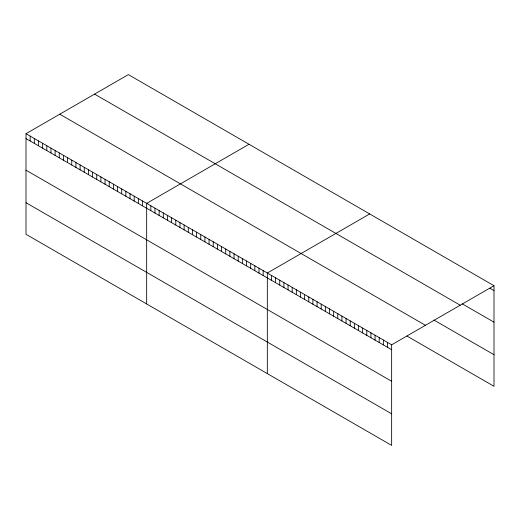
<?xml version="1.0" encoding="UTF-8"?>
<svg xmlns="http://www.w3.org/2000/svg" width="520" height="520" viewBox="0 0 520 520"><rect width="100%" height="100%" fill="white"/><g stroke="black" fill="none" stroke-linecap="round" stroke-linejoin="round"><path stroke-width="0.78" d="M26 133.698L391.644 344.806L391.644 445.393L26 234.292L26 133.698L128.356 74.607L494 285.708L494 386.301L406.978 336.057M249.015 144.267L146.666 203.365L146.666 303.953M369.681 213.935L267.325 273.026L267.325 373.62M391.644 344.806L494 285.708M489.853 288.204L494 290.596M462.228 303.836L494 322.179M94.575 94.107L460.226 305.208M433.914 320.028L494 354.718M59.774 114.198L425.425 325.299M26 138.587L391.644 349.687M26 170.17L391.644 381.271M26 202.709L391.644 413.81M387.504 342.407L387.504 347.295M383.357 340.015L383.357 344.903M379.216 337.623L379.216 342.511M375.07 335.231L375.07 340.119M370.929 332.839L370.929 337.727M366.782 330.447L366.782 335.335M362.642 328.055L362.642 332.943M358.495 325.663L358.495 330.551M354.348 323.271L354.348 328.159M350.207 320.879L350.207 325.767M346.06 318.487L346.06 323.369M341.919 316.095L341.919 320.976M337.772 313.703L337.772 318.584M333.632 311.305L333.632 316.192M329.485 308.913L329.485 313.8M325.344 306.521L325.344 311.409M321.197 304.128L321.197 309.017M317.057 301.736L317.057 306.625M312.91 299.344L312.91 304.233M308.769 296.953L308.769 301.841M304.623 294.561L304.623 299.449M300.476 292.168L300.476 297.057M296.335 289.776L296.335 294.664M292.188 287.385L292.188 292.266M288.048 284.993L288.048 289.874M283.901 282.601L283.901 287.482M279.76 280.202L279.76 285.09M275.613 277.81L275.613 282.698M271.472 275.418L271.472 280.306M263.166 270.627L263.166 275.509M259.006 268.222L259.006 273.111M254.846 265.817L254.846 270.706M250.686 263.419L250.686 268.307M246.525 261.014L246.525 265.902M242.359 258.615L242.359 263.503M238.199 256.211L238.199 261.099M234.039 253.812L234.039 258.694M229.879 251.407L229.879 256.295M225.719 249.002L225.719 253.89M221.559 246.603L221.559 251.492M217.399 244.198L217.399 249.087M213.239 241.8L213.239 246.688M209.072 239.395L209.072 244.283M204.912 236.997L204.912 241.878M200.753 234.592L200.753 239.48M196.593 232.186L196.593 237.075M192.433 229.788L192.433 234.676M188.272 227.383L188.272 232.271M184.113 224.984L184.113 229.873M179.953 222.58L179.953 227.468M175.786 220.181L175.786 225.062M171.626 217.776L171.626 222.664M167.466 215.371L167.466 220.259M163.306 212.972L163.306 217.861M159.146 210.567L159.146 215.456M154.986 208.169L154.986 213.057M150.826 205.764L150.826 210.652M142.5 200.961L142.5 205.849M138.34 198.556L138.34 203.444M134.18 196.157L134.18 201.045M130.019 193.752L130.019 198.64M125.859 191.353L125.859 196.242M121.7 188.948L121.7 193.837M117.54 186.55L117.54 191.431M113.38 184.145L113.38 189.033M109.213 181.74L109.213 186.628M105.053 179.342L105.053 184.23M100.893 176.936L100.893 181.825M96.733 174.538L96.733 179.426M92.573 172.133L92.573 177.021M88.413 169.734L88.413 174.616M84.253 167.33L84.253 172.218M80.093 164.924L80.093 169.812M75.927 162.526L75.927 167.414M71.766 160.121L71.766 165.009M67.607 157.722L67.607 162.611M63.447 155.317L63.447 160.206M59.286 152.919L59.286 157.8M55.127 150.514L55.127 155.402M50.966 148.109L50.966 152.997M46.807 145.71L46.807 150.599M42.64 143.305L42.64 148.194M38.48 140.907L38.48 145.795M34.32 138.502L34.32 143.39M30.16 136.103L30.16 140.985"/></g></svg>
